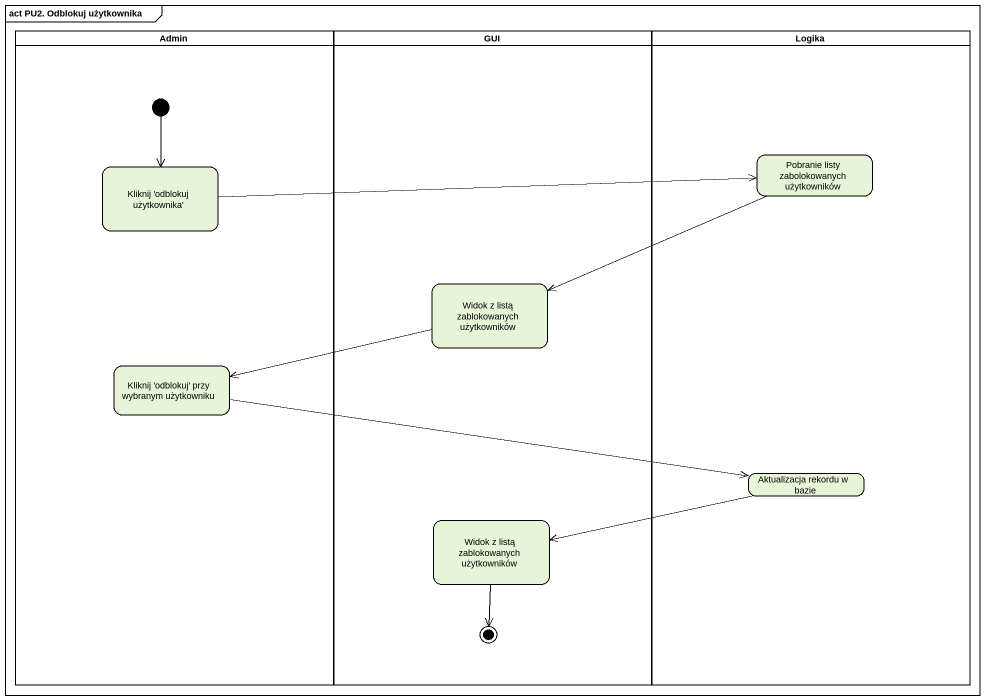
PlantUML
@startuml
mainframe act PU2. Odblokuj użytkownika
hide empty description
state Admin <<partition>> {
  state "Kliknij 'odblokuj użytkownika'" as Kliknij_odblokuj_użytkownika
  state "Kliknij 'odblokuj' przy wybranym użytkowniku" as Kliknij_odblokuj_przy
  [*] --> Kliknij_odblokuj_użytkownika
}
state GUI <<partition>> {
  state "Widok z listą zablokowanych użytkowników" as Widok_z_listą_zablokowanych
  state "Widok z listą zablokowanych użytkowników" as Widok_z_listą_zablokowanych_2
  Widok_z_listą_zablokowanych_2 --> [*]
}
state Logika <<partition>> {
  state "Pobranie listy zabolokowanych użytkowników" as Pobranie_listy
  state "Aktualizacja rekordu w bazie" as Aktualizacja_rekordu_w_bazie
}
Kliknij_odblokuj_użytkownika -right-> Pobranie_listy
Pobranie_listy -left-> Widok_z_listą_zablokowanych
Widok_z_listą_zablokowanych -left-> Kliknij_odblokuj_przy
Kliknij_odblokuj_przy -right-> Aktualizacja_rekordu_w_bazie
Aktualizacja_rekordu_w_bazie -left-> Widok_z_listą_zablokowanych_2
@enduml
